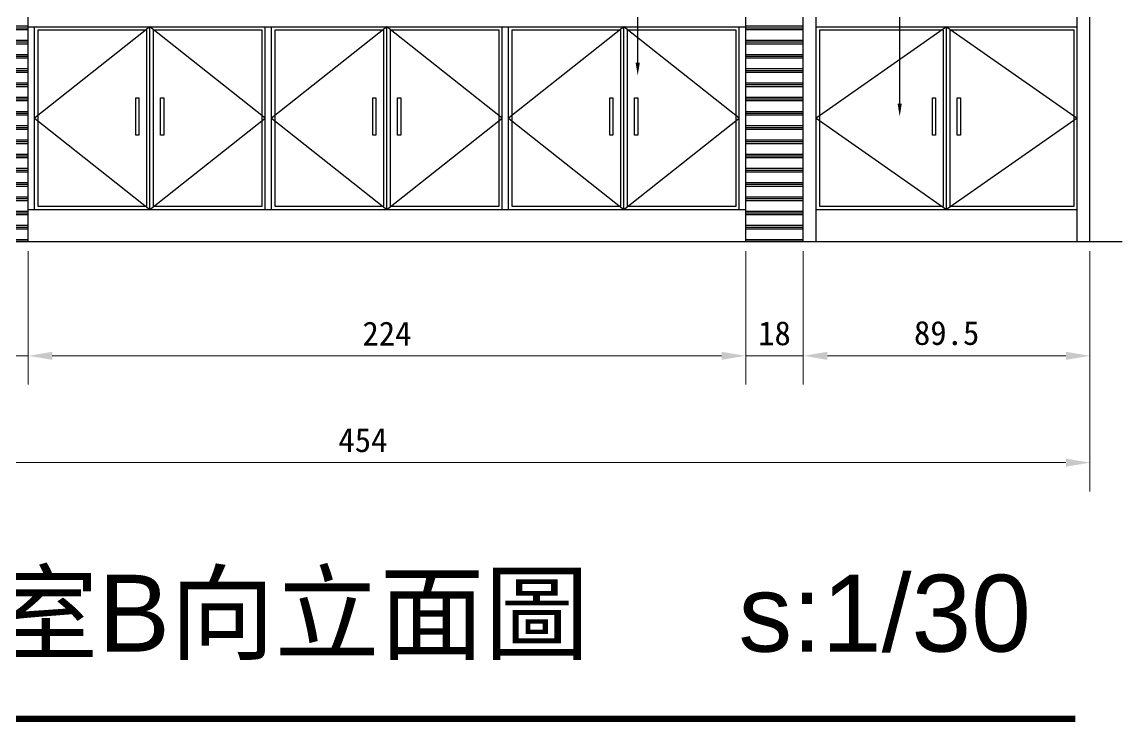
# Model space of a CAD drawing. Header units: centimetres. Extents: x 1966 to 8787, y 7398 to 12383.
# Drawn here: x 4017.8 to 4361.3, y 7478.8 to 7697.3 of the extents above; entities that cross this region are included whole.
import ezdxf
from ezdxf import colors
from ezdxf.entities.mleader import LeaderData, LeaderLine
from ezdxf.math import Vec2, Vec3

# ---------------------------------------------------------------- set-up
doc = ezdxf.new("R2010")
doc.units = ezdxf.units.CM
doc.header["$PDMODE"] = 35
doc.styles.get("Standard").update_dxf_attribs({"font": 'arial.ttf', "height": 10})
doc.styles.add('文2.5', font='kaiu.ttf', dxfattribs={"height": 2.5})
doc.dimstyles.new('DIM2.5', dxfattribs={"dimtxt": 2.5, "dimasz": 2.5, "dimexe": 3, "dimexo": 1, "dimgap": 1, "dimtad": 1, "dimdec": 1, "dimdsep": 46, "dimtxsty": '文2.5', "dimcen": 0, "dimadec": 0, "dimazin": 0, "dimtfac": 1, "dimtdec": 1, "dimtmove": 0, "dimatfit": 3, "dimfxl": 1, "dimlwd": 15, "dimlwe": 15, "dimarcsym": 0})

# ---------------------------------------------------------------- blocks, each defined once
blk = doc.blocks.new('抽屜門把')
for p, q in [((-4.4, 6.37), (-3.44, 6.37)), ((-4.4, -5.33), (-4.4, 6.37)), ((-3.44, 6.37), (-3.44, -5.33)), ((3.33, 6.37), (4.29, 6.37)), ((3.33, -5.33), (3.33, 6.37)), ((4.29, 6.37), (4.29, -5.33)), ((-3.44, -5.33), (-4.4, -5.33)), ((4.29, -5.33), (3.33, -5.33))]:
    blk.add_line(p, q)
blk = doc.blocks.new('*D221')
at = {"color": 0, "linetype": 'Continuous', "lineweight": 15, "transparency": 16777216}
for p, q in [((4001.8, 7625.82), (4001.8, 7584.12)), ((4019.8, 7625.82), (4019.8, 7584.12)), ((3994.3, 7593.12), (3986.8, 7593.12)), ((4001.8, 7593.12), (4019.8, 7593.12)), ((4027.3, 7593.12), (4034.8, 7593.12))]:
    blk.add_line(p, q, dxfattribs=at)
at = {"color": 0, "transparency": 16777216}
for points in [[(3994.3, 7594.37), (3994.3, 7591.87), (4001.8, 7593.12)], [(4027.3, 7594.37), (4027.3, 7591.87), (4019.8, 7593.12)]]:
    blk.add_solid(points, dxfattribs=at)
at = {"layer": 'DEFPOINTS', "color": 0, "transparency": 16777216}
for p in [(4001.8, 7628.82), (4019.8, 7628.82), (4019.8, 7593.12)]:
    blk.add_point(p, dxfattribs=at)
at = {"color": 0, "transparency": 16777216, "insert": (4010.8, 7600.12), "char_height": 7.5, "attachment_point": 5, "style": '文2.5'}
blk.add_mtext('18', dxfattribs=at)
blk = doc.blocks.new('*D222')
at = {"color": 0, "linetype": 'Continuous', "lineweight": 15, "transparency": 16777216}
for p, q in [((4019.8, 7625.82), (4019.8, 7584.12)), ((4243.8, 7625.82), (4243.8, 7584.12)), ((4027.3, 7593.12), (4236.3, 7593.12))]:
    blk.add_line(p, q, dxfattribs=at)
at = {"color": 0, "transparency": 16777216}
for points in [[(4027.3, 7594.37), (4027.3, 7591.87), (4019.8, 7593.12)], [(4236.3, 7594.37), (4236.3, 7591.87), (4243.8, 7593.12)]]:
    blk.add_solid(points, dxfattribs=at)
at = {"layer": 'DEFPOINTS', "color": 0, "transparency": 16777216}
for p in [(4019.8, 7628.82), (4243.8, 7628.82), (4243.8, 7593.12)]:
    blk.add_point(p, dxfattribs=at)
at = {"color": 0, "transparency": 16777216, "insert": (4131.8, 7600.08), "char_height": 7.5, "attachment_point": 5, "style": '文2.5'}
blk.add_mtext('224', dxfattribs=at)
blk = doc.blocks.new('*D223')
at = {"color": 0, "linetype": 'Continuous', "lineweight": 15, "transparency": 16777216}
for p, q in [((4243.8, 7625.82), (4243.8, 7584.12)), ((4261.8, 7625.82), (4261.8, 7584.12)), ((4236.3, 7593.12), (4228.8, 7593.12)), ((4243.8, 7593.12), (4261.8, 7593.12)), ((4269.3, 7593.12), (4276.8, 7593.12))]:
    blk.add_line(p, q, dxfattribs=at)
at = {"color": 0, "transparency": 16777216}
for points in [[(4236.3, 7594.37), (4236.3, 7591.87), (4243.8, 7593.12)], [(4269.3, 7594.37), (4269.3, 7591.87), (4261.8, 7593.12)]]:
    blk.add_solid(points, dxfattribs=at)
at = {"layer": 'DEFPOINTS', "color": 0, "transparency": 16777216}
for p in [(4243.8, 7628.82), (4261.8, 7628.82), (4261.8, 7593.12)]:
    blk.add_point(p, dxfattribs=at)
at = {"color": 0, "transparency": 16777216, "insert": (4252.8, 7600.12), "char_height": 7.5, "attachment_point": 5, "style": '文2.5'}
blk.add_mtext('18', dxfattribs=at)
blk = doc.blocks.new('*D224')
at = {"color": 0, "linetype": 'Continuous', "lineweight": 15, "transparency": 16777216}
for p, q in [((4261.8, 7625.82), (4261.8, 7584.12)), ((4351.3, 7625.82), (4351.3, 7584.12)), ((4269.3, 7593.12), (4343.8, 7593.12))]:
    blk.add_line(p, q, dxfattribs=at)
at = {"color": 0, "transparency": 16777216}
for points in [[(4269.3, 7594.37), (4269.3, 7591.87), (4261.8, 7593.12)], [(4343.8, 7594.37), (4343.8, 7591.87), (4351.3, 7593.12)]]:
    blk.add_solid(points, dxfattribs=at)
at = {"layer": 'DEFPOINTS', "color": 0, "transparency": 16777216}
for p in [(4261.8, 7628.82), (4351.3, 7628.82), (4351.3, 7593.12)]:
    blk.add_point(p, dxfattribs=at)
at = {"color": 0, "transparency": 16777216, "insert": (4306.55, 7600.21), "char_height": 7.5, "attachment_point": 5, "style": '文2.5'}
blk.add_mtext('89.5', dxfattribs=at)
blk = doc.blocks.new('*D225')
at = {"color": 0, "linetype": 'Continuous', "lineweight": 15, "transparency": 16777216}
for p, q in [((3897.3, 7625.82), (3897.3, 7550.77)), ((4351.3, 7625.82), (4351.3, 7550.77)), ((3904.8, 7559.77), (4343.8, 7559.77))]:
    blk.add_line(p, q, dxfattribs=at)
at = {"color": 0, "transparency": 16777216}
for points in [[(3904.8, 7561.02), (3904.8, 7558.52), (3897.3, 7559.77)], [(4343.8, 7561.02), (4343.8, 7558.52), (4351.3, 7559.77)]]:
    blk.add_solid(points, dxfattribs=at)
at = {"layer": 'DEFPOINTS', "color": 0, "transparency": 16777216}
for p in [(3897.3, 7628.82), (4351.3, 7628.82), (4351.3, 7559.77)]:
    blk.add_point(p, dxfattribs=at)
at = {"color": 0, "transparency": 16777216, "insert": (4124.3, 7566.77), "char_height": 7.5, "attachment_point": 5, "style": '文2.5'}
blk.add_mtext('454', dxfattribs=at)

msp = doc.modelspace()

# ---------------------------------------------------------------- hatches: boundary and pattern name
h = msp.add_hatch()
h.set_pattern_fill('PLAST', color=256, scale=0.7)
h.set_pattern_definition([(0, (0, 1085.277), (0, 4.445), []), (0, (0, 1085.833), (0, 4.445), []), (0, (0, 1086.3885), (0, 4.445), [])])
h.paths.add_polyline_path([(4001.8, 7628.82), (4019.8, 7628.82), (4019.8, 7845.82), (4001.8, 7845.82)])
h.paths.add_polyline_path([(4261.8, 7845.82), (4243.8, 7845.82), (4243.8, 7628.82), (4261.8, 7628.82)])

# ---------------------------------------------------------------- linework, layer by layer
for p, q in [((4351.3, 7628.82), (4351.3, 7908.82)), ((4019.8, 7628.82), (4019.8, 7875.82)), ((4243.8, 7628.82), (4243.8, 7875.82)), ((4261.8, 7628.82), (4261.8, 7875.82)), ((4265.8, 7628.82), (4265.8, 7865.82)), ((4347.3, 7628.82), (4347.3, 7865.82)), ((4019.8, 7695.82), (4243.8, 7695.82)), ((4021.8, 7638.82), (4021.8, 7695.82)), ((4057.8, 7695.82), (4021.8, 7667.32)), ((4057.8, 7638.82), (4057.8, 7695.82)), ((4093.8, 7667.32), (4057.8, 7695.82)), ((4093.8, 7638.82), (4093.8, 7695.82)), ((4095.8, 7638.82), (4095.8, 7695.82)), ((4131.8, 7695.82), (4095.8, 7667.32)), ((4131.8, 7638.82), (4131.8, 7695.82)), ((4167.8, 7667.32), (4131.8, 7695.82)), ((4167.8, 7638.82), (4167.8, 7695.82)), ((4169.8, 7638.82), (4169.8, 7695.82)), ((4205.8, 7695.82), (4169.8, 7667.32)), ((4205.8, 7638.82), (4205.8, 7695.82)), ((4241.8, 7667.32), (4205.8, 7695.82)), ((4241.8, 7638.82), (4241.8, 7695.82)), ((4265.8, 7695.82), (4347.3, 7695.82)), ((4306.55, 7695.82), (4265.8, 7667.32)), ((4306.55, 7638.82), (4306.55, 7695.82)), ((4306.55, 7695.82), (4347.3, 7667.32)), ((4021.8, 7667.32), (4057.8, 7638.82)), ((4057.8, 7638.82), (4093.8, 7667.32)), ((4095.8, 7667.32), (4131.8, 7638.82)), ((4131.8, 7638.82), (4167.8, 7667.32)), ((4169.8, 7667.32), (4205.8, 7638.82)), ((4205.8, 7638.82), (4241.8, 7667.32)), ((4265.8, 7667.32), (4306.55, 7638.82)), ((4347.3, 7667.32), (4306.55, 7638.82)), ((4019.8, 7638.82), (4243.8, 7638.82)), ((4265.8, 7638.82), (4347.3, 7638.82)), ((3887.3, 7628.82), (4361.3, 7628.82)), ((3897.3, 7628.82), (4351.3, 7628.82))]:
    msp.add_line(p, q)
for points in [[(4022.8, 7639.82), (4056.8, 7639.82), (4056.8, 7694.82), (4022.8, 7694.82)], [(4058.8, 7639.82), (4092.8, 7639.82), (4092.8, 7694.82), (4058.8, 7694.82)], [(4096.8, 7639.82), (4130.8, 7639.82), (4130.8, 7694.82), (4096.8, 7694.82)], [(4132.8, 7639.82), (4166.8, 7639.82), (4166.8, 7694.82), (4132.8, 7694.82)], [(4170.8, 7639.82), (4204.8, 7639.82), (4204.8, 7694.82), (4170.8, 7694.82)], [(4206.8, 7639.82), (4240.8, 7639.82), (4240.8, 7694.82), (4206.8, 7694.82)], [(4266.8, 7639.82), (4305.6, 7639.82), (4305.6, 7694.82), (4266.8, 7694.82)], [(4307.55, 7639.82), (4346.35, 7639.82), (4346.35, 7694.82), (4307.55, 7694.82)]]:
    msp.add_lwpolyline(points, close=True)
at = {"const_width": 2}
msp.add_lwpolyline([(3931, 7479.82), (4346.73, 7479.82)], dxfattribs=at)

# ---------------------------------------------------------------- block references
for p in [(4057.8, 7667.32), (4131.8, 7667.32), (4205.8, 7667.32), (4306.55, 7667.32)]:
    msp.add_blockref('抽屜門把', p)

# ---------------------------------------------------------------- texts
msp.add_text('經理室B向立面圖     s:1/30', height=24).set_placement((3943.46, 7500.79))

# ---------------------------------------------------------------- dimensions: what is measured, and where the dimension line sits
for base, p1, p2, picture, middle in [((4351.3, 7559.77), (3897.3, 7628.82), (4351.3, 7628.82), '*D225', (4124.3, 7566.77)), ((4019.8, 7593.12), (4001.8, 7628.82), (4019.8, 7628.82), '*D221', (4010.8, 7600.12)), ((4243.8, 7593.12), (4019.8, 7628.82), (4243.8, 7628.82), '*D222', (4131.8, 7600.08)), ((4261.8, 7593.12), (4243.8, 7628.82), (4261.8, 7628.82), '*D223', (4252.8, 7600.12)), ((4351.3, 7593.12), (4261.8, 7628.82), (4351.3, 7628.82), '*D224', (4306.55, 7600.21))]:
    dim = msp.add_linear_dim(base=base, p1=p1, p2=p2, dimstyle='DIM2.5')
    dim.commit()
    dim.dimension.update_dxf_attribs({"geometry": picture, "text_midpoint": middle})

# ---------------------------------------------------------------- leaders
ml = msp.add_multileader_mtext('Standard')
ml.set_content('', color=256)
ml.set_leader_properties()
ml.build(insert=Vec2(0, 0))
ml.multileader.update_dxf_attribs({"has_dogleg": 0})
ctx = ml.context
ctx.base_point, ctx.char_height, ctx.plane_origin = Vec3(4291.89, 7977.31), 48, Vec3(4291.89, 7667.84)
notes = []
notes.append((ctx, [(0, (1, 1, 0), (4283.89, 7977.31), (1, 0), 8, [(0, [(4291.89, 7667.84)], 0, [])])]))
ctx.mtext.insert, ctx.mtext.flow_direction = Vec3(4293.89, 8001.31), 5
ml = msp.add_multileader_mtext('Standard')
ml.set_content('', color=256)
ml.set_leader_properties()
ml.build(insert=Vec2(0, 0))
ml.multileader.update_dxf_attribs({"has_dogleg": 0})
ctx = ml.context
ctx.base_point, ctx.char_height, ctx.plane_origin = Vec3(4210.09, 7939.67), 48, Vec3(4210.09, 7680.64)
notes.append((ctx, [(0, (1, 1, 0), (4202.09, 7939.67), (1, 0), 8, [(0, [(4210.09, 7680.64)], 0, [])])]))
ctx.mtext.insert, ctx.mtext.flow_direction = Vec3(4212.09, 7963.67), 5
for ctx, leaders in notes:
    for number, flags, end, landing, length, lines in leaders:
        leader = LeaderData()
        leader.index, (leader.has_last_leader_line, leader.has_dogleg_vector, leader.attachment_direction) = number, flags
        leader.last_leader_point, leader.dogleg_vector, leader.dogleg_length = Vec3(end), Vec3(landing), length
        for number, points, colour, breaks in lines:
            line = LeaderLine()
            line.index, line.vertices, line.color, line.breaks = number, Vec3.list(points), colors.encode_raw_color(colour), breaks
            leader.lines.append(line)
        ctx.leaders.append(leader)

doc.saveas('drawing.dxf')
